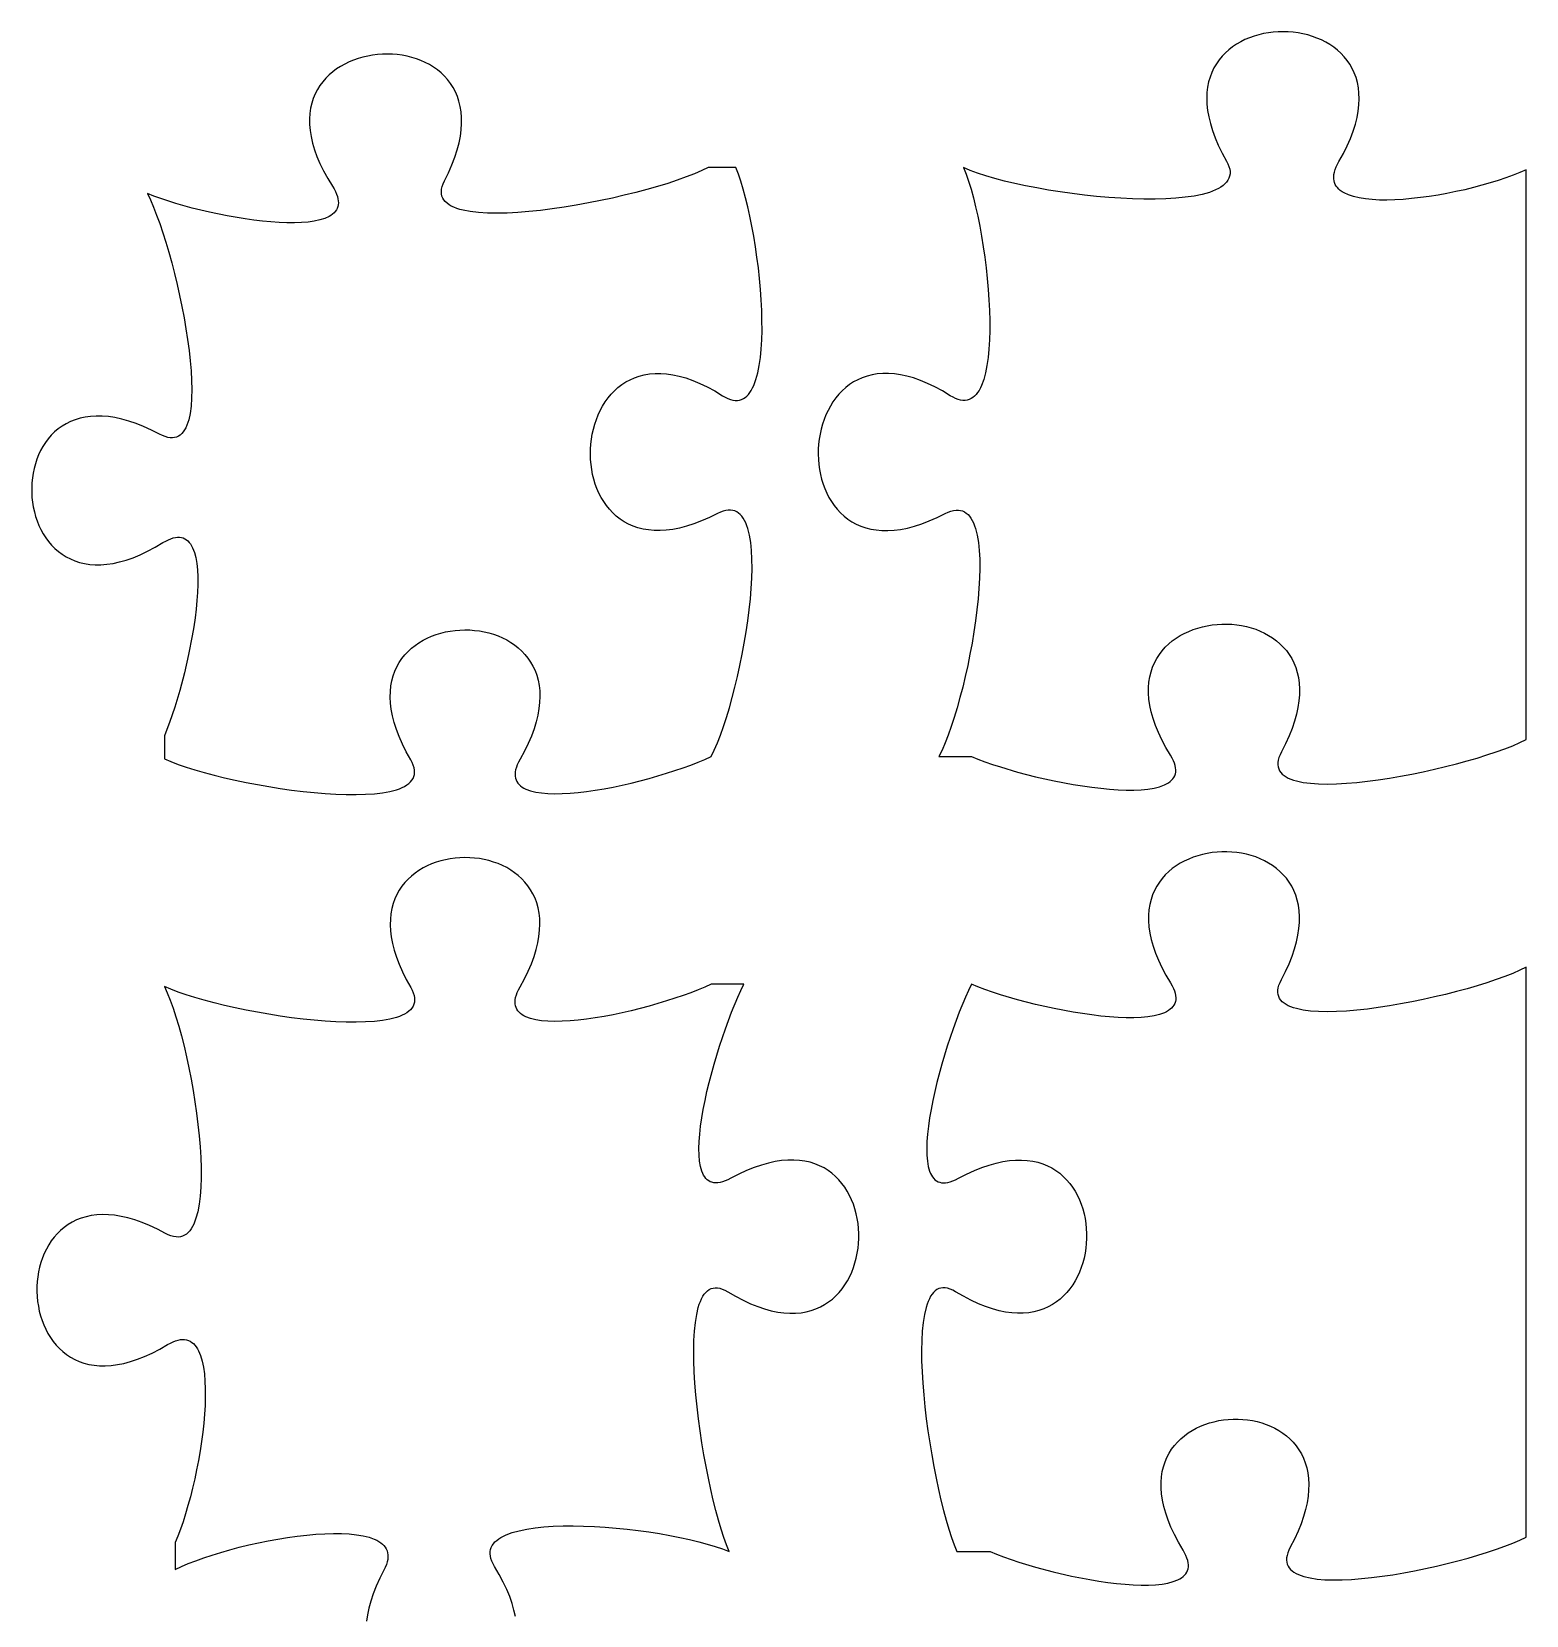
# Model space of a CAD drawing. Header units: millimetres. Extents: x 0.2 to 6.8, y 0.3 to 9.7.
# Drawn here: x 4.177 to 6.799, y 4.363 to 7.142 of the extents above; entities that cross this region are included whole.
import ezdxf

# ---------------------------------------------------------------- set-up
doc = ezdxf.new("R2010")
doc.units = ezdxf.units.MM

msp = doc.modelspace()

# ---------------------------------------------------------------- linework, layer by layer
at = {"flags": 128}
for points in [[(5.825896, 5.869913), (5.837187, 5.865275), (5.849461, 5.860634), (5.862618, 5.856023), (5.876556, 5.851471), (5.906375, 5.842666), (5.93811, 5.834465), (5.970955, 5.827112), (6.004104, 5.82085), (6.02054, 5.818205), (6.036749, 5.815924), (6.052631, 5.814038), (6.068085, 5.812578), (6.08301, 5.811574), (6.097305, 5.811056), (6.110869, 5.811056), (6.123601, 5.811603), (6.135401, 5.812728), (6.146168, 5.814461), (6.155801, 5.816834), (6.164199, 5.819876), (6.167903, 5.821658), (6.171261, 5.823619), (6.17426, 5.825762), (6.176886, 5.828092), (6.179129, 5.830612), (6.180975, 5.833326), (6.182411, 5.836238), (6.183425, 5.839352), (6.184004, 5.842671), (6.184136, 5.8462), (6.183808, 5.849942), (6.183007, 5.853901), (6.181721, 5.858081), (6.179938, 5.862485), (6.177644, 5.867118), (6.174827, 5.871983), (6.166723, 5.885729), (6.159654, 5.899063), (6.153587, 5.911983), (6.148488, 5.924488), (6.144324, 5.936577), (6.141063, 5.94825), (6.138672, 5.959505), (6.137118, 5.970341), (6.136368, 5.980758), (6.136388, 5.990753), (6.137146, 6.000327), (6.13861, 6.009478), (6.140746, 6.018206), (6.14352, 6.026508), (6.146902, 6.034385), (6.150856, 6.041835), (6.155351, 6.048857), (6.160353, 6.055451), (6.16583, 6.061615), (6.171749, 6.067348), (6.178076, 6.072649), (6.184779, 6.077517), (6.191824, 6.081952), (6.19918, 6.085951), (6.206813, 6.089515), (6.214689, 6.092643), (6.222777, 6.095332), (6.231043, 6.097583), (6.239454, 6.099394), (6.247977, 6.100764), (6.25658, 6.101692), (6.265229, 6.102177), (6.273892, 6.102219), (6.282535, 6.101816), (6.291126, 6.100967), (6.299632, 6.099671), (6.308019, 6.097927), (6.316256, 6.095735), (6.324308, 6.093092), (6.332143, 6.089999), (6.339728, 6.086454), (6.347031, 6.082457), (6.354017, 6.078005), (6.360655, 6.073099), (6.366912, 6.067736), (6.372753, 6.061917), (6.378147, 6.05564), (6.383061, 6.048905), (6.387461, 6.041709), (6.391315, 6.034053), (6.39459, 6.025934), (6.397252, 6.017353), (6.39927, 6.008308), (6.400609, 5.998798), (6.401237, 5.988823), (6.401122, 5.97838), (6.40023, 5.96747), (6.398527, 5.956091), (6.395983, 5.944242), (6.392562, 5.931922), (6.388233, 5.91913), (6.382963, 5.905865), (6.376718, 5.892127), (6.369465, 5.877913), (6.367008, 5.872887), (6.365174, 5.868128), (6.363947, 5.863631), (6.363311, 5.859392), (6.363249, 5.855406), (6.363747, 5.851669), (6.364787, 5.848175), (6.366354, 5.844921), (6.368431, 5.841901), (6.371003, 5.83911), (6.374054, 5.836544), (6.377567, 5.834199), (6.381526, 5.832069), (6.385916, 5.83015), (6.39072, 5.828438), (6.395922, 5.826927), (6.407456, 5.82449), (6.420391, 5.822804), (6.434596, 5.82183), (6.449945, 5.821531), (6.466308, 5.821869), (6.483558, 5.822807), (6.501564, 5.824308), (6.5202, 5.826333), (6.539336, 5.828846), (6.558844, 5.831809), (6.578595, 5.835184), (6.598462, 5.838934), (6.618314, 5.843021), (6.638025, 5.847409), (6.657465, 5.852058), (6.676506, 5.856933), (6.69502, 5.861995), (6.712877, 5.867206), (6.72995, 5.872531), (6.74611, 5.87793), (6.761228, 5.883366), (6.775177, 5.888802), (6.787826, 5.894201), (6.799049, 5.899524), (6.799049, 6.899524), (6.787942, 6.894651), (6.775963, 6.88987), (6.763205, 6.885204), (6.749761, 6.880681), (6.735724, 6.876324), (6.721185, 6.87216), (6.706237, 6.868213), (6.690973, 6.864509), (6.675486, 6.861073), (6.659867, 6.85793), (6.64421, 6.855105), (6.628608, 6.852624), (6.613151, 6.850512), (6.597935, 6.848795), (6.583049, 6.847496), (6.568589, 6.846642), (6.554645, 6.846259), (6.54131, 6.84637), (6.528678, 6.847001), (6.51684, 6.848179), (6.505889, 6.849927), (6.495918, 6.852271), (6.487019, 6.855236), (6.479285, 6.858849), (6.475884, 6.860905), (6.472808, 6.863133), (6.47007, 6.865534), (6.467681, 6.868114), (6.465653, 6.870873), (6.463997, 6.873817), (6.462725, 6.876947), (6.461848, 6.880268), (6.461378, 6.883782), (6.461326, 6.887492), (6.461704, 6.891401), (6.462524, 6.895513), (6.463797, 6.899832), (6.465535, 6.904359), (6.467749, 6.909098), (6.470452, 6.914052), (6.478186, 6.928008), (6.484893, 6.941524), (6.490606, 6.9546), (6.495359, 6.967235), (6.499184, 6.97943), (6.502114, 6.991185), (6.504183, 7.002499), (6.505423, 7.013372), (6.505868, 7.023805), (6.505551, 7.033796), (6.504504, 7.043347), (6.502761, 7.052456), (6.500356, 7.061123), (6.49732, 7.069349), (6.493687, 7.077134), (6.48949, 7.084476), (6.484762, 7.091377), (6.479537, 7.097836), (6.473847, 7.103852), (6.467725, 7.109426), (6.461205, 7.114558), (6.454319, 7.119247), (6.447101, 7.123493), (6.439583, 7.127297), (6.431799, 7.130657), (6.423782, 7.133575), (6.415565, 7.136049), (6.407181, 7.13808), (6.398662, 7.139667), (6.390043, 7.140811), (6.381356, 7.141511), (6.372634, 7.141767), (6.36391, 7.14158), (6.355218, 7.140948), (6.34659, 7.139871), (6.338059, 7.138351), (6.329659, 7.136385), (6.321423, 7.133976), (6.313383, 7.131121), (6.305573, 7.127821), (6.298026, 7.124077), (6.290775, 7.119887), (6.283852, 7.115252), (6.277292, 7.110171), (6.271127, 7.104645), (6.26539, 7.098673), (6.260114, 7.092256), (6.255332, 7.085392), (6.251078, 7.078082), (6.247384, 7.070326), (6.244284, 7.062124), (6.24181, 7.053475), (6.239996, 7.04438), (6.238875, 7.034838), (6.238479, 7.024849), (6.238843, 7.014412), (6.239998, 7.003529), (6.241978, 6.992199), (6.244816, 6.980421), (6.248545, 6.968196), (6.253199, 6.955522), (6.258809, 6.942402), (6.26541, 6.928833), (6.273035, 6.914816), (6.275602, 6.909841), (6.277494, 6.905086), (6.278731, 6.900548), (6.279328, 6.896222), (6.279304, 6.892107), (6.278677, 6.888199), (6.277464, 6.884494), (6.275683, 6.880989), (6.273351, 6.877682), (6.270485, 6.874568), (6.267104, 6.871644), (6.263226, 6.868908), (6.258866, 6.866356), (6.254044, 6.863984), (6.248777, 6.861789), (6.243083, 6.859769), (6.230482, 6.856237), (6.216381, 6.853362), (6.200923, 6.851119), (6.184248, 6.84948), (6.166496, 6.848419), (6.147808, 6.847911), (6.128326, 6.84793), (6.108189, 6.848448), (6.08754, 6.84944), (6.066518, 6.850881), (6.045265, 6.852742), (6.023921, 6.855), (6.002627, 6.857626), (5.981524, 6.860596), (5.960753, 6.863883), (5.940455, 6.867461), (5.92077, 6.871303), (5.901839, 6.875384), (5.883803, 6.879677), (5.866803, 6.884156), (5.85098, 6.888796), (5.836475, 6.893569), (5.823427, 6.898451), (5.811979, 6.903413), (5.81644, 6.891921), (5.820795, 6.879163), (5.825023, 6.86526), (5.8291, 6.85033), (5.833004, 6.834495), (5.83671, 6.817873), (5.840196, 6.800586), (5.84344, 6.782753), (5.846417, 6.764494), (5.849106, 6.74593), (5.851483, 6.727179), (5.853525, 6.708363), (5.855209, 6.689601), (5.856511, 6.671013), (5.85741, 6.65272), (5.857882, 6.63484), (5.857904, 6.617495), (5.857453, 6.600805), (5.856505, 6.584888), (5.855039, 6.569866), (5.85303, 6.555858), (5.850457, 6.542984), (5.847295, 6.531365), (5.843522, 6.52112), (5.841399, 6.516551), (5.839115, 6.51237), (5.836667, 6.508592), (5.834051, 6.505234), (5.831265, 6.502308), (5.828307, 6.499832), (5.825172, 6.497819), (5.821859, 6.496284), (5.818364, 6.495243), (5.814685, 6.494711), (5.810819, 6.494702), (5.806762, 6.495232), (5.802513, 6.496316), (5.798067, 6.497968), (5.793423, 6.500204), (5.788577, 6.503038), (5.774923, 6.511289), (5.76167, 6.518483), (5.748819, 6.524654), (5.736371, 6.529836), (5.724327, 6.534063), (5.712689, 6.537367), (5.701458, 6.539782), (5.690635, 6.541341), (5.680223, 6.542079), (5.670222, 6.542028), (5.660634, 6.541223), (5.651461, 6.539695), (5.642702, 6.53748), (5.634361, 6.53461), (5.626439, 6.53112), (5.618936, 6.527041), (5.611854, 6.522408), (5.605195, 6.517255), (5.59896, 6.511615), (5.59315, 6.505521), (5.587767, 6.499006), (5.582813, 6.492105), (5.578288, 6.484851), (5.574194, 6.477276), (5.570532, 6.469416), (5.567305, 6.461302), (5.564512, 6.452969), (5.562156, 6.444451), (5.560238, 6.435779), (5.55876, 6.426989), (5.557722, 6.418114), (5.557127, 6.409186), (5.556975, 6.40024), (5.557268, 6.391308), (5.558008, 6.382425), (5.559195, 6.373624), (5.560832, 6.364939), (5.562919, 6.356402), (5.565458, 6.348047), (5.568451, 6.339909), (5.571899, 6.332019), (5.575802, 6.324412), (5.580164, 6.317122), (5.584984, 6.310181), (5.590265, 6.303623), (5.596007, 6.297482), (5.602213, 6.291791), (5.608883, 6.286583), (5.61602, 6.281893), (5.623623, 6.277753), (5.631696, 6.274197), (5.640239, 6.271258), (5.649253, 6.268971), (5.65874, 6.267368), (5.668702, 6.266483), (5.67914, 6.266349), (5.690055, 6.267), (5.701448, 6.268469), (5.713321, 6.27079), (5.725676, 6.273996), (5.738514, 6.278121), (5.751836, 6.283199), (5.765643, 6.289262), (5.779938, 6.296344), (5.785003, 6.298746), (5.789815, 6.300532), (5.79438, 6.301719), (5.7987, 6.302321), (5.80278, 6.302355), (5.806625, 6.301836), (5.810237, 6.300781), (5.813623, 6.299205), (5.816785, 6.297125), (5.819728, 6.294555), (5.822456, 6.291513), (5.824973, 6.288013), (5.827284, 6.284072), (5.829392, 6.279706), (5.831302, 6.27493), (5.833017, 6.269761), (5.835883, 6.258305), (5.838022, 6.245465), (5.839469, 6.231367), (5.840255, 6.21614), (5.840415, 6.19991), (5.839982, 6.182804), (5.83899, 6.164949), (5.837471, 6.146472), (5.835459, 6.127501), (5.832987, 6.108161), (5.830089, 6.088581), (5.826797, 6.068886), (5.823146, 6.049205), (5.819169, 6.029665), (5.814899, 6.010391), (5.810369, 5.991512), (5.805613, 5.973154), (5.800664, 5.955444), (5.795555, 5.93851), (5.79032, 5.922478), (5.784993, 5.907475), (5.779605, 5.893629), (5.774191, 5.881066), (5.768785, 5.869913), (5.825896, 5.869913)], [(4.410024, 5.865899), (4.42143, 5.860983), (4.434275, 5.856069), (4.44843, 5.851188), (4.463764, 5.846373), (4.480146, 5.841653), (4.497446, 5.837061), (4.515534, 5.832627), (4.53428, 5.828382), (4.553551, 5.824358), (4.57322, 5.820586), (4.593153, 5.817097), (4.613223, 5.813921), (4.633297, 5.811091), (4.653245, 5.808637), (4.672937, 5.806591), (4.692243, 5.804983), (4.711032, 5.803845), (4.729173, 5.803207), (4.746537, 5.803102), (4.762991, 5.80356), (4.778408, 5.804612), (4.792654, 5.806289), (4.805601, 5.808624), (4.817118, 5.811645), (4.822299, 5.813424), (4.827074, 5.815386), (4.831426, 5.817536), (4.835339, 5.819877), (4.838797, 5.822413), (4.841782, 5.825149), (4.84428, 5.828088), (4.846273, 5.831233), (4.847746, 5.83459), (4.848682, 5.838161), (4.849065, 5.841951), (4.848878, 5.845963), (4.848105, 5.850202), (4.84673, 5.854671), (4.844736, 5.859375), (4.842108, 5.864316), (4.834366, 5.87827), (4.827643, 5.891784), (4.821907, 5.904859), (4.817124, 5.917493), (4.813261, 5.929687), (4.810287, 5.941441), (4.808167, 5.952755), (4.80687, 5.963628), (4.806362, 5.97406), (4.806611, 5.984052), (4.807583, 5.993602), (4.809247, 6.002711), (4.811569, 6.011379), (4.814516, 6.019606), (4.818055, 6.027391), (4.822154, 6.034735), (4.82678, 6.041637), (4.8319, 6.048096), (4.837482, 6.054114), (4.843492, 6.05969), (4.849897, 6.064823), (4.856665, 6.069513), (4.863764, 6.073761), (4.871159, 6.077567), (4.878819, 6.080929), (4.88671, 6.083848), (4.8948, 6.086324), (4.903056, 6.088357), (4.911445, 6.089946), (4.919935, 6.091092), (4.928492, 6.091794), (4.937083, 6.092052), (4.945677, 6.091866), (4.954239, 6.091236), (4.962738, 6.090162), (4.97114, 6.088643), (4.979413, 6.08668), (4.987523, 6.084272), (4.995439, 6.081419), (5.003126, 6.078121), (5.010553, 6.074378), (5.017687, 6.07019), (5.024494, 6.065556), (5.030942, 6.060477), (5.036998, 6.054952), (5.042629, 6.048982), (5.047803, 6.042565), (5.052487, 6.035703), (5.056647, 6.028394), (5.060251, 6.020639), (5.063267, 6.012437), (5.06566, 6.003789), (5.0674, 5.994694), (5.068452, 5.985152), (5.068784, 5.975163), (5.068363, 5.964726), (5.067157, 5.953843), (5.065132, 5.942512), (5.062255, 5.930733), (5.058495, 5.918507), (5.053817, 5.905833), (5.04819, 5.892711), (5.04158, 5.87914), (5.033955, 5.865122), (5.031298, 5.860158), (5.029137, 5.855437), (5.02746, 5.850955), (5.026254, 5.846707), (5.025508, 5.842691), (5.025211, 5.838901), (5.025349, 5.835334), (5.025912, 5.831986), (5.026888, 5.828853), (5.028264, 5.825931), (5.030029, 5.823215), (5.032171, 5.820702), (5.034678, 5.818387), (5.037539, 5.816268), (5.040741, 5.814339), (5.044272, 5.812597), (5.052277, 5.809657), (5.061458, 5.807415), (5.071721, 5.80584), (5.08297, 5.804899), (5.095112, 5.804561), (5.10805, 5.804793), (5.121692, 5.805564), (5.135941, 5.80684), (5.150703, 5.808591), (5.165884, 5.810783), (5.181388, 5.813386), (5.19712, 5.816366), (5.228893, 5.823331), (5.260443, 5.831422), (5.291013, 5.840383), (5.319845, 5.849956), (5.333372, 5.854892), (5.34618, 5.859885), (5.358174, 5.864903), (5.36926, 5.869913), (5.374667, 5.881066), (5.380081, 5.893629), (5.385468, 5.907475), (5.390796, 5.922478), (5.396031, 5.93851), (5.40114, 5.955444), (5.406089, 5.973154), (5.410845, 5.991512), (5.415375, 6.010391), (5.419645, 6.029665), (5.423622, 6.049205), (5.427273, 6.068886), (5.430564, 6.088581), (5.433462, 6.108161), (5.435934, 6.127501), (5.437946, 6.146472), (5.439465, 6.164949), (5.440458, 6.182804), (5.440891, 6.19991), (5.440731, 6.21614), (5.439944, 6.231367), (5.438498, 6.245465), (5.436359, 6.258305), (5.433493, 6.269761), (5.431777, 6.27493), (5.429867, 6.279706), (5.427759, 6.284072), (5.425449, 6.288013), (5.422931, 6.291513), (5.420203, 6.294555), (5.41726, 6.297125), (5.414098, 6.299205), (5.410713, 6.300781), (5.4071, 6.301836), (5.403256, 6.302355), (5.399175, 6.302321), (5.394855, 6.301719), (5.390291, 6.300532), (5.385478, 6.298746), (5.380413, 6.296344), (5.366119, 6.289262), (5.352311, 6.283199), (5.33899, 6.278121), (5.326152, 6.273996), (5.313797, 6.27079), (5.301924, 6.268469), (5.29053, 6.267), (5.279615, 6.266349), (5.269178, 6.266483), (5.259216, 6.267368), (5.249729, 6.268971), (5.240714, 6.271258), (5.232171, 6.274197), (5.224099, 6.277753), (5.216495, 6.281893), (5.209359, 6.286583), (5.202688, 6.291791), (5.196483, 6.297482), (5.19074, 6.303623), (5.185459, 6.310181), (5.180639, 6.317122), (5.176278, 6.324412), (5.172374, 6.332019), (5.168927, 6.339909), (5.165934, 6.348047), (5.163395, 6.356402), (5.161308, 6.364939), (5.159671, 6.373624), (5.158483, 6.382425), (5.157744, 6.391308), (5.157451, 6.40024), (5.157603, 6.409186), (5.158198, 6.418114), (5.159236, 6.426989), (5.160714, 6.435779), (5.162632, 6.444451), (5.164988, 6.452969), (5.16778, 6.461302), (5.171008, 6.469416), (5.17467, 6.477276), (5.178764, 6.484851), (5.183289, 6.492105), (5.188243, 6.499006), (5.193626, 6.505521), (5.199436, 6.511615), (5.205671, 6.517255), (5.21233, 6.522408), (5.219411, 6.527041), (5.226914, 6.53112), (5.234837, 6.53461), (5.243178, 6.53748), (5.251936, 6.539695), (5.26111, 6.541223), (5.270698, 6.542028), (5.280699, 6.542079), (5.291111, 6.541341), (5.301933, 6.539782), (5.313164, 6.537367), (5.324802, 6.534063), (5.336846, 6.529836), (5.349295, 6.524654), (5.362146, 6.518483), (5.375399, 6.511289), (5.389052, 6.503038), (5.393898, 6.500204), (5.398543, 6.497968), (5.402988, 6.496316), (5.407238, 6.495232), (5.411295, 6.494702), (5.415161, 6.494711), (5.41884, 6.495243), (5.422335, 6.496284), (5.425648, 6.497819), (5.428782, 6.499832), (5.431741, 6.502308), (5.434527, 6.505234), (5.437142, 6.508592), (5.439591, 6.51237), (5.441875, 6.516551), (5.443998, 6.52112), (5.447771, 6.531365), (5.450932, 6.542984), (5.453506, 6.555858), (5.455515, 6.569866), (5.456981, 6.584888), (5.457928, 6.600805), (5.45838, 6.617495), (5.458358, 6.63484), (5.457886, 6.65272), (5.456987, 6.671013), (5.455684, 6.689601), (5.454, 6.708363), (5.451959, 6.727179), (5.449582, 6.74593), (5.446893, 6.764494), (5.443915, 6.782753), (5.440672, 6.800586), (5.437185, 6.817873), (5.433479, 6.834495), (5.429576, 6.85033), (5.425499, 6.86526), (5.421271, 6.879163), (5.416915, 6.891921), (5.412455, 6.903413), (5.363816, 6.903413), (5.352587, 6.897924), (5.339749, 6.892363), (5.325445, 6.886769), (5.309812, 6.881179), (5.292992, 6.875631), (5.275124, 6.870163), (5.256349, 6.864813), (5.236806, 6.859618), (5.216635, 6.854617), (5.195977, 6.849846), (5.174971, 6.845344), (5.153757, 6.841149), (5.132477, 6.837298), (5.111268, 6.833828), (5.090272, 6.830779), (5.069629, 6.828188), (5.049478, 6.826091), (5.029959, 6.824528), (5.011213, 6.823536), (4.99338, 6.823152), (4.976599, 6.823415), (4.961011, 6.824362), (4.946755, 6.826031), (4.933972, 6.82846), (4.928177, 6.829971), (4.922802, 6.831686), (4.917865, 6.833611), (4.913384, 6.835748), (4.909376, 6.838104), (4.905859, 6.840683), (4.90285, 6.843489), (4.900367, 6.846528), (4.898427, 6.849805), (4.897047, 6.853323), (4.896246, 6.857087), (4.89604, 6.861103), (4.896448, 6.865375), (4.897486, 6.869908), (4.899172, 6.874706), (4.901524, 6.879774), (4.908547, 6.894102), (4.914566, 6.907938), (4.919616, 6.921285), (4.923729, 6.934144), (4.926938, 6.946516), (4.929277, 6.958404), (4.930778, 6.969808), (4.931474, 6.98073), (4.931399, 6.991171), (4.930585, 7.001134), (4.929065, 7.01062), (4.926873, 7.019629), (4.924042, 7.028165), (4.920603, 7.036228), (4.916591, 7.04382), (4.912039, 7.050942), (4.906979, 7.057596), (4.901444, 7.063784), (4.895468, 7.069506), (4.889084, 7.074765), (4.882324, 7.079562), (4.875221, 7.083899), (4.867809, 7.087777), (4.86012, 7.091197), (4.852188, 7.094162), (4.844046, 7.096672), (4.835726, 7.09873), (4.827261, 7.100337), (4.818686, 7.101493), (4.810031, 7.102202), (4.801332, 7.102464), (4.79262, 7.102281), (4.783928, 7.101655), (4.775291, 7.100586), (4.76674, 7.099078), (4.758308, 7.09713), (4.750029, 7.094745), (4.741936, 7.091923), (4.734062, 7.088668), (4.726439, 7.08498), (4.719101, 7.080861), (4.712081, 7.076312), (4.705411, 7.071334), (4.699125, 7.06593), (4.693256, 7.060101), (4.687837, 7.053849), (4.6829, 7.047174), (4.678479, 7.040079), (4.674607, 7.032565), (4.671317, 7.024633), (4.668642, 7.016286), (4.666614, 7.007524), (4.665268, 6.99835), (4.664635, 6.988764), (4.664749, 6.978768), (4.665643, 6.968364), (4.667349, 6.957554), (4.669902, 6.946338), (4.673333, 6.934719), (4.677677, 6.922697), (4.682965, 6.910275), (4.689232, 6.897454), (4.696509, 6.884236), (4.70483, 6.870622), (4.707743, 6.865798), (4.710164, 6.861191), (4.712104, 6.856796), (4.713575, 6.852612), (4.714589, 6.848633), (4.715157, 6.844858), (4.715291, 6.841282), (4.715002, 6.837902), (4.714301, 6.834715), (4.713201, 6.831718), (4.711713, 6.828906), (4.709848, 6.826277), (4.707618, 6.823828), (4.705035, 6.821554), (4.702109, 6.819453), (4.698854, 6.817521), (4.691397, 6.814151), (4.682757, 6.811417), (4.673027, 6.809293), (4.662298, 6.807751), (4.650664, 6.806764), (4.638216, 6.806306), (4.625046, 6.806349), (4.611248, 6.806866), (4.596914, 6.807831), (4.582135, 6.809217), (4.567005, 6.810996), (4.551616, 6.813142), (4.520428, 6.818425), (4.489312, 6.82485), (4.459007, 6.832203), (4.430251, 6.840266), (4.403784, 6.848825), (4.391639, 6.853223), (4.380344, 6.857663), (4.385674, 6.846467), (4.391076, 6.833884), (4.396514, 6.820039), (4.40195, 6.80506), (4.407346, 6.789071), (4.412666, 6.772198), (4.417871, 6.754567), (4.422924, 6.736304), (4.427789, 6.717535), (4.432428, 6.698385), (4.436802, 6.67898), (4.440876, 6.659446), (4.444612, 6.63991), (4.447972, 6.620496), (4.450919, 6.60133), (4.453415, 6.582538), (4.455424, 6.564247), (4.456907, 6.546581), (4.457828, 6.529667), (4.45815, 6.51363), (4.457834, 6.498596), (4.456843, 6.484692), (4.455141, 6.472042), (4.45269, 6.460773), (4.451171, 6.455695), (4.449451, 6.45101), (4.447526, 6.446732), (4.445389, 6.442879), (4.443038, 6.439465), (4.440466, 6.436506), (4.437669, 6.434018), (4.434644, 6.432017), (4.431384, 6.430518), (4.427886, 6.429537), (4.424144, 6.42909), (4.420154, 6.429193), (4.415912, 6.429861), (4.411412, 6.43111), (4.40665, 6.432955), (4.401622, 6.435413), (4.387403, 6.442658), (4.373659, 6.448903), (4.36039, 6.454179), (4.347594, 6.45852), (4.335271, 6.461958), (4.323419, 6.464526), (4.312037, 6.466258), (4.301125, 6.467184), (4.290681, 6.467339), (4.280704, 6.466755), (4.271194, 6.465465), (4.262148, 6.463501), (4.253567, 6.460897), (4.245449, 6.457684), (4.237794, 6.453896), (4.230599, 6.449565), (4.223865, 6.444725), (4.21759, 6.439407), (4.211772, 6.433645), (4.206412, 6.427472), (4.201508, 6.420919), (4.197059, 6.414021), (4.193064, 6.406808), (4.189522, 6.399315), (4.186432, 6.391574), (4.183792, 6.383618), (4.181603, 6.375479), (4.179863, 6.367191), (4.17857, 6.358785), (4.177725, 6.350295), (4.177325, 6.341753), (4.17737, 6.333193), (4.177859, 6.324646), (4.17879, 6.316146), (4.180164, 6.307725), (4.181978, 6.299416), (4.184232, 6.291252), (4.186924, 6.283266), (4.190054, 6.27549), (4.193621, 6.267956), (4.197623, 6.260699), (4.20206, 6.253749), (4.206931, 6.247141), (4.212234, 6.240907), (4.217969, 6.23508), (4.224134, 6.229692), (4.230729, 6.224776), (4.237752, 6.220364), (4.245203, 6.216491), (4.25308, 6.213187), (4.261383, 6.210487), (4.27011, 6.208422), (4.27926, 6.207026), (4.288833, 6.206331), (4.298827, 6.20637), (4.309242, 6.207176), (4.320075, 6.208781), (4.331327, 6.211218), (4.342997, 6.21452), (4.355082, 6.21872), (4.367583, 6.22385), (4.380498, 6.229943), (4.393826, 6.237032), (4.407566, 6.245149), (4.412429, 6.247977), (4.417061, 6.250295), (4.421465, 6.252117), (4.425644, 6.253455), (4.429604, 6.25432), (4.433346, 6.254725), (4.436876, 6.254681), (4.440198, 6.254202), (4.443314, 6.253299), (4.446228, 6.251984), (4.448946, 6.25027), (4.451469, 6.248168), (4.453803, 6.245691), (4.45595, 6.242851), (4.457915, 6.23966), (4.459702, 6.23613), (4.462755, 6.228102), (4.46514, 6.218865), (4.466886, 6.208516), (4.468025, 6.197151), (4.468587, 6.184868), (4.468602, 6.171764), (4.4681, 6.157937), (4.467113, 6.143483), (4.46567, 6.128499), (4.463801, 6.113083), (4.461538, 6.097332), (4.458911, 6.081343), (4.452684, 6.04904), (4.445365, 6.01695), (4.437196, 5.985852), (4.428421, 5.956521), (4.419283, 5.929736), (4.414653, 5.917542), (4.410024, 5.906274), (4.410024, 5.865899)], [(5.85859, 4.474792), (5.869834, 4.470117), (5.882002, 4.465447), (5.908726, 4.456241), (5.937987, 4.447416), (5.969011, 4.439213), (6.001023, 4.431874), (6.033249, 4.425642), (6.049201, 4.423016), (6.064915, 4.420758), (6.080295, 4.418897), (6.095245, 4.417464), (6.109667, 4.416488), (6.123465, 4.416001), (6.136542, 4.416033), (6.148801, 4.416613), (6.160145, 4.417771), (6.170478, 4.41954), (6.179702, 4.421947), (6.187721, 4.425024), (6.191249, 4.426823), (6.194438, 4.428801), (6.197278, 4.430961), (6.199757, 4.433308), (6.201861, 4.435845), (6.203579, 4.438575), (6.204899, 4.441504), (6.205809, 4.444633), (6.206297, 4.447968), (6.20635, 4.451512), (6.205957, 4.455268), (6.205105, 4.459242), (6.203782, 4.463435), (6.201976, 4.467853), (6.199676, 4.472498), (6.196868, 4.477375), (6.18881, 4.49115), (6.181776, 4.504508), (6.175732, 4.517449), (6.170647, 4.529971), (6.166487, 4.542074), (6.16322, 4.553757), (6.160814, 4.565019), (6.159236, 4.575858), (6.158452, 4.586275), (6.158431, 4.596268), (6.15914, 4.605837), (6.160547, 4.61498), (6.162617, 4.623697), (6.16532, 4.631986), (6.168622, 4.639847), (6.172491, 4.64728), (6.176894, 4.654283), (6.181798, 4.660854), (6.187171, 4.666995), (6.19298, 4.672703), (6.199192, 4.677977), (6.205776, 4.682817), (6.212697, 4.687223), (6.219925, 4.691192), (6.227425, 4.694724), (6.235165, 4.697819), (6.243114, 4.700475), (6.251237, 4.702692), (6.259503, 4.704468), (6.267878, 4.705803), (6.276331, 4.706696), (6.284828, 4.707146), (6.293337, 4.707152), (6.301826, 4.706713), (6.310261, 4.705829), (6.31861, 4.704498), (6.32684, 4.70272), (6.334919, 4.700494), (6.342814, 4.697819), (6.350493, 4.694694), (6.357922, 4.691117), (6.36507, 4.687089), (6.371903, 4.682609), (6.378389, 4.677675), (6.384496, 4.672287), (6.39019, 4.666443), (6.395439, 4.660143), (6.40021, 4.653387), (6.404471, 4.646172), (6.408189, 4.638499), (6.411332, 4.630366), (6.413867, 4.621773), (6.41576, 4.612718), (6.416981, 4.603201), (6.417495, 4.593221), (6.41727, 4.582777), (6.416275, 4.571868), (6.414475, 4.560494), (6.411838, 4.548653), (6.408333, 4.536344), (6.403925, 4.523567), (6.398583, 4.51032), (6.392274, 4.496604), (6.384965, 4.482417), (6.382479, 4.477398), (6.380595, 4.47264), (6.379297, 4.46814), (6.37857, 4.463891), (6.3784, 4.459891), (6.378769, 4.456134), (6.379664, 4.452616), (6.381068, 4.449331), (6.382967, 4.446277), (6.385345, 4.443448), (6.388186, 4.44084), (6.391475, 4.438448), (6.395198, 4.436267), (6.399338, 4.434294), (6.40388, 4.432524), (6.408809, 4.430951), (6.419765, 4.428383), (6.432084, 4.426553), (6.445643, 4.425425), (6.460319, 4.424964), (6.475988, 4.425132), (6.492529, 4.425895), (6.509817, 4.427215), (6.527731, 4.429057), (6.546147, 4.431385), (6.564942, 4.434162), (6.583993, 4.437352), (6.603178, 4.44092), (6.622373, 4.444828), (6.641456, 4.449042), (6.660303, 4.453524), (6.678792, 4.458239), (6.696799, 4.46315), (6.714202, 4.468222), (6.730878, 4.473419), (6.746704, 4.478703), (6.761557, 4.48404), (6.775314, 4.489392), (6.787852, 4.494724), (6.799049, 4.5), (6.799049, 5.5), (6.787826, 5.494676), (6.775177, 5.489278), (6.761228, 5.483842), (6.74611, 5.478405), (6.72995, 5.473006), (6.712877, 5.467682), (6.69502, 5.46247), (6.676506, 5.457408), (6.657465, 5.452534), (6.638025, 5.447884), (6.618314, 5.443497), (6.598462, 5.43941), (6.578595, 5.43566), (6.558844, 5.432285), (6.539336, 5.429322), (6.5202, 5.426809), (6.501564, 5.424784), (6.483558, 5.423283), (6.466308, 5.422345), (6.449945, 5.422007), (6.434596, 5.422306), (6.420391, 5.42328), (6.407456, 5.424966), (6.395922, 5.427402), (6.39072, 5.428913), (6.385916, 5.430626), (6.381526, 5.432545), (6.377567, 5.434675), (6.374054, 5.43702), (6.371003, 5.439586), (6.368431, 5.442376), (6.366354, 5.445396), (6.364787, 5.448651), (6.363747, 5.452145), (6.363249, 5.455882), (6.363311, 5.459868), (6.363947, 5.464107), (6.365174, 5.468603), (6.367008, 5.473363), (6.369465, 5.478389), (6.376718, 5.492602), (6.382963, 5.506341), (6.388233, 5.519605), (6.392562, 5.532397), (6.395983, 5.544717), (6.398527, 5.556566), (6.40023, 5.567946), (6.401122, 5.578856), (6.401237, 5.589298), (6.400609, 5.599274), (6.39927, 5.608784), (6.397252, 5.617829), (6.39459, 5.62641), (6.391315, 5.634528), (6.387461, 5.642185), (6.383061, 5.64938), (6.378147, 5.656116), (6.372753, 5.662393), (6.366912, 5.668212), (6.360655, 5.673574), (6.354017, 5.678481), (6.347031, 5.682932), (6.339728, 5.68693), (6.332143, 5.690475), (6.324308, 5.693568), (6.316256, 5.69621), (6.308019, 5.698403), (6.299632, 5.700146), (6.291126, 5.701442), (6.282535, 5.702291), (6.273892, 5.702694), (6.265229, 5.702653), (6.25658, 5.702167), (6.247977, 5.701239), (6.239454, 5.699869), (6.231043, 5.698058), (6.222777, 5.695808), (6.214689, 5.693118), (6.206813, 5.689991), (6.19918, 5.686427), (6.191824, 5.682427), (6.184779, 5.677993), (6.178076, 5.673124), (6.171749, 5.667823), (6.16583, 5.66209), (6.160353, 5.655927), (6.155351, 5.649333), (6.150856, 5.642311), (6.146902, 5.634861), (6.14352, 5.626984), (6.140746, 5.618681), (6.13861, 5.609954), (6.137146, 5.600803), (6.136388, 5.591229), (6.136368, 5.581233), (6.137118, 5.570817), (6.138672, 5.559981), (6.141063, 5.548726), (6.144324, 5.537053), (6.148488, 5.524964), (6.153587, 5.512458), (6.159654, 5.499538), (6.166723, 5.486205), (6.174827, 5.472458), (6.177644, 5.467593), (6.179938, 5.462961), (6.181721, 5.458556), (6.183007, 5.454376), (6.183808, 5.450418), (6.184136, 5.446676), (6.184004, 5.443147), (6.183425, 5.439828), (6.182411, 5.436714), (6.180975, 5.433802), (6.179129, 5.431087), (6.176886, 5.428567), (6.17426, 5.426238), (6.171261, 5.424094), (6.167903, 5.422134), (6.164199, 5.420352), (6.155801, 5.417309), (6.146168, 5.414937), (6.135401, 5.413203), (6.123601, 5.412078), (6.110869, 5.411531), (6.097305, 5.411532), (6.08301, 5.41205), (6.068085, 5.413054), (6.052631, 5.414514), (6.036749, 5.4164), (6.02054, 5.41868), (6.004104, 5.421326), (5.970955, 5.427587), (5.93811, 5.434941), (5.906375, 5.443142), (5.876556, 5.451946), (5.862618, 5.456498), (5.849461, 5.46111), (5.837187, 5.46575), (5.825896, 5.470389), (5.820615, 5.459398), (5.815247, 5.447469), (5.804403, 5.421181), (5.79367, 5.392293), (5.783352, 5.361573), (5.773755, 5.329789), (5.765183, 5.297711), (5.761377, 5.281802), (5.757941, 5.266107), (5.754915, 5.250723), (5.752335, 5.235745), (5.750241, 5.22127), (5.748669, 5.207393), (5.747659, 5.194211), (5.747249, 5.181821), (5.747476, 5.170316), (5.748378, 5.159795), (5.749995, 5.150353), (5.752363, 5.142086), (5.753841, 5.138423), (5.755521, 5.13509), (5.757408, 5.132099), (5.759507, 5.129461), (5.761823, 5.12719), (5.76436, 5.125296), (5.767123, 5.123792), (5.770117, 5.122689), (5.773347, 5.122001), (5.776817, 5.121738), (5.780532, 5.121914), (5.784497, 5.122539), (5.788717, 5.123626), (5.793196, 5.125186), (5.797939, 5.127233), (5.802952, 5.129778), (5.817131, 5.137093), (5.830841, 5.143392), (5.844081, 5.148708), (5.856852, 5.153075), (5.869156, 5.156525), (5.880992, 5.159093), (5.892362, 5.160809), (5.903267, 5.161709), (5.913708, 5.161825), (5.923685, 5.16119), (5.9332, 5.159838), (5.942252, 5.157801), (5.950844, 5.155113), (5.958975, 5.151806), (5.966648, 5.147915), (5.973861, 5.143471), (5.980618, 5.138509), (5.986917, 5.133061), (5.992761, 5.127161), (5.99815, 5.120841), (6.003084, 5.114135), (6.007566, 5.107076), (6.011595, 5.099697), (6.015172, 5.092032), (6.018299, 5.084112), (6.020975, 5.075972), (6.023203, 5.067645), (6.024983, 5.059163), (6.026315, 5.050561), (6.027201, 5.04187), (6.027642, 5.033125), (6.027637, 5.024358), (6.027189, 5.015602), (6.026298, 5.006891), (6.024965, 4.998258), (6.02319, 4.989735), (6.020975, 4.981357), (6.01832, 4.973155), (6.015227, 4.965164), (6.011696, 4.957417), (6.007727, 4.949946), (6.003323, 4.942784), (5.998483, 4.935966), (5.993209, 4.929523), (5.987502, 4.92349), (5.981361, 4.917899), (5.974789, 4.912783), (5.967786, 4.908176), (5.960352, 4.904111), (5.952489, 4.90062), (5.944198, 4.897738), (5.935479, 4.895496), (5.926334, 4.893929), (5.916762, 4.893069), (5.906766, 4.892949), (5.896345, 4.893604), (5.885501, 4.895065), (5.874235, 4.897366), (5.862547, 4.90054), (5.850438, 4.90462), (5.837909, 4.90964), (5.824962, 4.915632), (5.811596, 4.92263), (5.797813, 4.930667), (5.792936, 4.933384), (5.788298, 4.935428), (5.783895, 4.936815), (5.779722, 4.937564), (5.775776, 4.937691), (5.772053, 4.937215), (5.768549, 4.936153), (5.765259, 4.934522), (5.76218, 4.932339), (5.759308, 4.929623), (5.756639, 4.92639), (5.754168, 4.922659), (5.751892, 4.918446), (5.749806, 4.913769), (5.747908, 4.908646), (5.746192, 4.903094), (5.743291, 4.890774), (5.741074, 4.876947), (5.739507, 4.861754), (5.738559, 4.845335), (5.738198, 4.827829), (5.738391, 4.809377), (5.739106, 4.790118), (5.740313, 4.770193), (5.741977, 4.74974), (5.744068, 4.7289), (5.746554, 4.707813), (5.749402, 4.686618), (5.75258, 4.665455), (5.756057, 4.644464), (5.7598, 4.623786), (5.763777, 4.603559), (5.767957, 4.583924), (5.772307, 4.565021), (5.776795, 4.546988), (5.781389, 4.529967), (5.786058, 4.514097), (5.790768, 4.499518), (5.795489, 4.48637), (5.800188, 4.474792), (5.85859, 4.474792)], [(5.025744, 4.360925), (5.023326, 4.372174), (5.020037, 4.383839), (5.015845, 4.395918), (5.010717, 4.408411), (5.004619, 4.421317), (4.99752, 4.434634), (4.989385, 4.448361), (4.986603, 4.453238), (4.984432, 4.457917), (4.982858, 4.462401), (4.981865, 4.466693), (4.981438, 4.470795), (4.98156, 4.474711), (4.982217, 4.478442), (4.983394, 4.481992), (4.985074, 4.485363), (4.987242, 4.488558), (4.989884, 4.49158), (4.992982, 4.494431), (4.996522, 4.497115), (5.000489, 4.499633), (5.004867, 4.501988), (5.00964, 4.504184), (5.02031, 4.508108), (5.032377, 4.511424), (5.045717, 4.514156), (5.060205, 4.516325), (5.075718, 4.517952), (5.092132, 4.519059), (5.109324, 4.519668), (5.12717, 4.5198), (5.145546, 4.519478), (5.164328, 4.518722), (5.183393, 4.517555), (5.202617, 4.515998), (5.221876, 4.514073), (5.241047, 4.511801), (5.260005, 4.509204), (5.278628, 4.506304), (5.29679, 4.503123), (5.314369, 4.499682), (5.331241, 4.496003), (5.347283, 4.492107), (5.362369, 4.488016), (5.376377, 4.483752), (5.389183, 4.479337), (5.400663, 4.474792), (5.395965, 4.48637), (5.391244, 4.499518), (5.386533, 4.514097), (5.381865, 4.529967), (5.377271, 4.546988), (5.372783, 4.565021), (5.368433, 4.583924), (5.364253, 4.603559), (5.360276, 4.623786), (5.356533, 4.644464), (5.353056, 4.665455), (5.349878, 4.686618), (5.34703, 4.707813), (5.344544, 4.7289), (5.342453, 4.74974), (5.340788, 4.770193), (5.339582, 4.790118), (5.338866, 4.809377), (5.338673, 4.827829), (5.339035, 4.845335), (5.339983, 4.861754), (5.34155, 4.876947), (5.343767, 4.890774), (5.346667, 4.903094), (5.348383, 4.908646), (5.350282, 4.913769), (5.352367, 4.918446), (5.354644, 4.922659), (5.357114, 4.92639), (5.359784, 4.929623), (5.362656, 4.932339), (5.365735, 4.934522), (5.369025, 4.936153), (5.372529, 4.937215), (5.376252, 4.937691), (5.380198, 4.937564), (5.38437, 4.936815), (5.388774, 4.935428), (5.393412, 4.933384), (5.398288, 4.930667), (5.412071, 4.92263), (5.425437, 4.915632), (5.438385, 4.90964), (5.450914, 4.90462), (5.463022, 4.90054), (5.47471, 4.897366), (5.485977, 4.895065), (5.496821, 4.893604), (5.507241, 4.892949), (5.517238, 4.893069), (5.526809, 4.893929), (5.535955, 4.895496), (5.544674, 4.897738), (5.552965, 4.90062), (5.560828, 4.904111), (5.568261, 4.908176), (5.575264, 4.912783), (5.581837, 4.917899), (5.587977, 4.92349), (5.593685, 4.929523), (5.598959, 4.935966), (5.603799, 4.942784), (5.608203, 4.949946), (5.612171, 4.957417), (5.615703, 4.965164), (5.618796, 4.973155), (5.621451, 4.981357), (5.623666, 4.989735), (5.62544, 4.998258), (5.626774, 5.006891), (5.627665, 5.015602), (5.628113, 5.024358), (5.628117, 5.033125), (5.627677, 5.04187), (5.626791, 5.050561), (5.625459, 5.059163), (5.623679, 5.067645), (5.621451, 5.075972), (5.618774, 5.084112), (5.615648, 5.092032), (5.61207, 5.099697), (5.608041, 5.107076), (5.60356, 5.114135), (5.598625, 5.120841), (5.593237, 5.127161), (5.587393, 5.133061), (5.581093, 5.138509), (5.574337, 5.143471), (5.567123, 5.147915), (5.559451, 5.151806), (5.55132, 5.155113), (5.542728, 5.157801), (5.533675, 5.159838), (5.524161, 5.16119), (5.514184, 5.161825), (5.503743, 5.161709), (5.492838, 5.160809), (5.481468, 5.159093), (5.469631, 5.156525), (5.457328, 5.153075), (5.444556, 5.148708), (5.431317, 5.143392), (5.417607, 5.137093), (5.403427, 5.129778), (5.398415, 5.127233), (5.393671, 5.125186), (5.389192, 5.123626), (5.384973, 5.122539), (5.381007, 5.121914), (5.377292, 5.121738), (5.373822, 5.122001), (5.370593, 5.122689), (5.367599, 5.123792), (5.364836, 5.125296), (5.362299, 5.12719), (5.359983, 5.129461), (5.357884, 5.132099), (5.355997, 5.13509), (5.354316, 5.138423), (5.352838, 5.142086), (5.35047, 5.150353), (5.348854, 5.159795), (5.347951, 5.170316), (5.347724, 5.181821), (5.348135, 5.194211), (5.349145, 5.207393), (5.350716, 5.22127), (5.352811, 5.235745), (5.35539, 5.250723), (5.358417, 5.266107), (5.361852, 5.281802), (5.365658, 5.297711), (5.37423, 5.329789), (5.383828, 5.361573), (5.394145, 5.392293), (5.404878, 5.421181), (5.415722, 5.447469), (5.42109, 5.459398), (5.426372, 5.470389), (5.36926, 5.470389), (5.358174, 5.465378), (5.34618, 5.460361), (5.333372, 5.455368), (5.319845, 5.450432), (5.291013, 5.440859), (5.260443, 5.431898), (5.228893, 5.423807), (5.212987, 5.420167), (5.19712, 5.416842), (5.181388, 5.413861), (5.165884, 5.411259), (5.150703, 5.409067), (5.135941, 5.407316), (5.121692, 5.406039), (5.10805, 5.405269), (5.095112, 5.405037), (5.08297, 5.405375), (5.071721, 5.406316), (5.061458, 5.407891), (5.052277, 5.410132), (5.044272, 5.413072), (5.040741, 5.414815), (5.037539, 5.416744), (5.034678, 5.418863), (5.032171, 5.421177), (5.030029, 5.42369), (5.028264, 5.426406), (5.026888, 5.429329), (5.025912, 5.432462), (5.025349, 5.43581), (5.025211, 5.439377), (5.025508, 5.443167), (5.026254, 5.447183), (5.02746, 5.45143), (5.029137, 5.455912), (5.031298, 5.460633), (5.033955, 5.465597), (5.04158, 5.479616), (5.04819, 5.493186), (5.053817, 5.506308), (5.058495, 5.518983), (5.062255, 5.531209), (5.065132, 5.542988), (5.067157, 5.554319), (5.068363, 5.565202), (5.068784, 5.575638), (5.068452, 5.585627), (5.0674, 5.595169), (5.06566, 5.604264), (5.063267, 5.612913), (5.060251, 5.621114), (5.056647, 5.62887), (5.052487, 5.636178), (5.047803, 5.643041), (5.042629, 5.649458), (5.036998, 5.655428), (5.030942, 5.660953), (5.024494, 5.666032), (5.017687, 5.670666), (5.010553, 5.674854), (5.003126, 5.678597), (4.995439, 5.681895), (4.987523, 5.684747), (4.979413, 5.687155), (4.97114, 5.689119), (4.962738, 5.690638), (4.954239, 5.691712), (4.945677, 5.692342), (4.937083, 5.692528), (4.928492, 5.69227), (4.919935, 5.691568), (4.911445, 5.690422), (4.903056, 5.688833), (4.8948, 5.6868), (4.88671, 5.684324), (4.878819, 5.681404), (4.871159, 5.678042), (4.863764, 5.674237), (4.856665, 5.669989), (4.849897, 5.665298), (4.843492, 5.660165), (4.837482, 5.65459), (4.8319, 5.648572), (4.82678, 5.642112), (4.822154, 5.635211), (4.818055, 5.627867), (4.814516, 5.620082), (4.811569, 5.611855), (4.809247, 5.603187), (4.807583, 5.594078), (4.806611, 5.584527), (4.806362, 5.574536), (4.80687, 5.564103), (4.808167, 5.55323), (4.810287, 5.541917), (4.813261, 5.530163), (4.817124, 5.517969), (4.821907, 5.505334), (4.827643, 5.49226), (4.834366, 5.478746), (4.842108, 5.464792), (4.844736, 5.45985), (4.84673, 5.455147), (4.848105, 5.450678), (4.848878, 5.446439), (4.849065, 5.442426), (4.848682, 5.438637), (4.847746, 5.435065), (4.846273, 5.431709), (4.84428, 5.428563), (4.841782, 5.425625), (4.838797, 5.422889), (4.835339, 5.420353), (4.831426, 5.418012), (4.827074, 5.415862), (4.822299, 5.4139), (4.817118, 5.412121), (4.805601, 5.409099), (4.792654, 5.406765), (4.778408, 5.405087), (4.762991, 5.404035), (4.746537, 5.403577), (4.729173, 5.403683), (4.711032, 5.40432), (4.692243, 5.405458), (4.672937, 5.407066), (4.653245, 5.409113), (4.633297, 5.411567), (4.613223, 5.414397), (4.593153, 5.417572), (4.57322, 5.421062), (4.553551, 5.424834), (4.53428, 5.428858), (4.515534, 5.433103), (4.497446, 5.437537), (4.480146, 5.442129), (4.463764, 5.446848), (4.44843, 5.451664), (4.434275, 5.456544), (4.42143, 5.461458), (4.410024, 5.466375), (4.415179, 5.455085), (4.420312, 5.442347), (4.42539, 5.428293), (4.430385, 5.413051), (4.435265, 5.396754), (4.44, 5.37953), (4.444559, 5.36151), (4.448911, 5.342823), (4.453027, 5.323601), (4.456875, 5.303974), (4.460425, 5.284071), (4.463646, 5.264023), (4.466507, 5.24396), (4.468979, 5.224012), (4.47103, 5.20431), (4.47263, 5.184983), (4.473749, 5.166162), (4.474355, 5.147976), (4.474418, 5.130557), (4.473907, 5.114035), (4.472793, 5.098539), (4.471043, 5.084199), (4.468629, 5.071147), (4.465519, 5.059512), (4.463693, 5.054266), (4.461682, 5.049424), (4.459481, 5.045001), (4.457088, 5.041013), (4.454497, 5.037478), (4.451706, 5.034411), (4.448711, 5.031828), (4.445506, 5.029746), (4.44209, 5.028181), (4.438458, 5.027149), (4.434606, 5.026667), (4.43053, 5.026751), (4.426227, 5.027416), (4.421692, 5.028681), (4.416922, 5.03056), (4.411913, 5.033069), (4.397781, 5.04048), (4.384113, 5.046876), (4.370908, 5.052293), (4.358165, 5.056762), (4.345884, 5.060317), (4.334064, 5.06299), (4.322705, 5.064815), (4.311805, 5.065825), (4.301364, 5.066052), (4.291383, 5.065529), (4.281859, 5.06429), (4.272792, 5.062367), (4.264182, 5.059794), (4.256028, 5.056602), (4.248329, 5.052826), (4.241085, 5.048499), (4.234296, 5.043652), (4.227959, 5.03832), (4.222076, 5.032534), (4.216645, 5.026329), (4.211665, 5.019737), (4.207136, 5.01279), (4.203058, 5.005523), (4.199429, 4.997967), (4.196249, 4.990157), (4.193517, 4.982124), (4.191234, 4.973902), (4.189397, 4.965524), (4.188007, 4.957022), (4.187062, 4.94843), (4.186563, 4.939781), (4.186509, 4.931108), (4.186898, 4.922443), (4.187731, 4.913819), (4.189006, 4.90527), (4.190723, 4.896829), (4.192882, 4.888527), (4.195481, 4.8804), (4.198521, 4.872478), (4.202, 4.864796), (4.205917, 4.857386), (4.210273, 4.850282), (4.215067, 4.843515), (4.220297, 4.83712), (4.225964, 4.831129), (4.232066, 4.825574), (4.238604, 4.82049), (4.245575, 4.815909), (4.252981, 4.811864), (4.260819, 4.808388), (4.26909, 4.805514), (4.277793, 4.803274), (4.286927, 4.801702), (4.296492, 4.800832), (4.306486, 4.800694), (4.31691, 4.801324), (4.327762, 4.802753), (4.339043, 4.805015), (4.35075, 4.808142), (4.362885, 4.812168), (4.375445, 4.817126), (4.388431, 4.823048), (4.401842, 4.829967), (4.415677, 4.837917), (4.420585, 4.840681), (4.425275, 4.842927), (4.429752, 4.844668), (4.434019, 4.845915), (4.438079, 4.846682), (4.441935, 4.846981), (4.445591, 4.846824), (4.449049, 4.846224), (4.452314, 4.845194), (4.455388, 4.843745), (4.458274, 4.841891), (4.460976, 4.839643), (4.463498, 4.837015), (4.465842, 4.834018), (4.468011, 4.830666), (4.47001, 4.826971), (4.473507, 4.8186), (4.476359, 4.809006), (4.478593, 4.798289), (4.480233, 4.786548), (4.481307, 4.773884), (4.481841, 4.760396), (4.481861, 4.746185), (4.481392, 4.731349), (4.480462, 4.715989), (4.479096, 4.700206), (4.47732, 4.684097), (4.475161, 4.667765), (4.472644, 4.651308), (4.469797, 4.634826), (4.466644, 4.61842), (4.463212, 4.602188), (4.459528, 4.586232), (4.455617, 4.57065), (4.451506, 4.555543), (4.44722, 4.541011), (4.442786, 4.527153), (4.438231, 4.514069), (4.433579, 4.50186), (4.428858, 4.490625), (4.428858, 4.443056)], [(4.428858, 4.443056), (4.439887, 4.448335), (4.451994, 4.453564), (4.465076, 4.458712), (4.479025, 4.46375), (4.493738, 4.46865), (4.509109, 4.473381), (4.525032, 4.477916), (4.541403, 4.482225), (4.558117, 4.486279), (4.575067, 4.490048), (4.59215, 4.493503), (4.609259, 4.496616), (4.626289, 4.499357), (4.643136, 4.501697), (4.659694, 4.503607), (4.675858, 4.505057), (4.691522, 4.506019), (4.706582, 4.506464), (4.720932, 4.506362), (4.734467, 4.505684), (4.747082, 4.504401), (4.758672, 4.502485), (4.769131, 4.499904), (4.778354, 4.496632), (4.782469, 4.494727), (4.786236, 4.492638), (4.789641, 4.490361), (4.792672, 4.487893), (4.795314, 4.48523), (4.797556, 4.482368), (4.799384, 4.479304), (4.800784, 4.476035), (4.801744, 4.472555), (4.80225, 4.468863), (4.802289, 4.464954), (4.801849, 4.460824), (4.800915, 4.45647), (4.799475, 4.451889), (4.797516, 4.447076), (4.795024, 4.442028), (4.787803, 4.427798), (4.781588, 4.414045), (4.776346, 4.400769), (4.772044, 4.387967), (4.768649, 4.375639), (4.766129, 4.363784), (4.764449, 4.352401)]]:
    msp.add_lwpolyline(points, dxfattribs=at)

doc.saveas('drawing.dxf')
